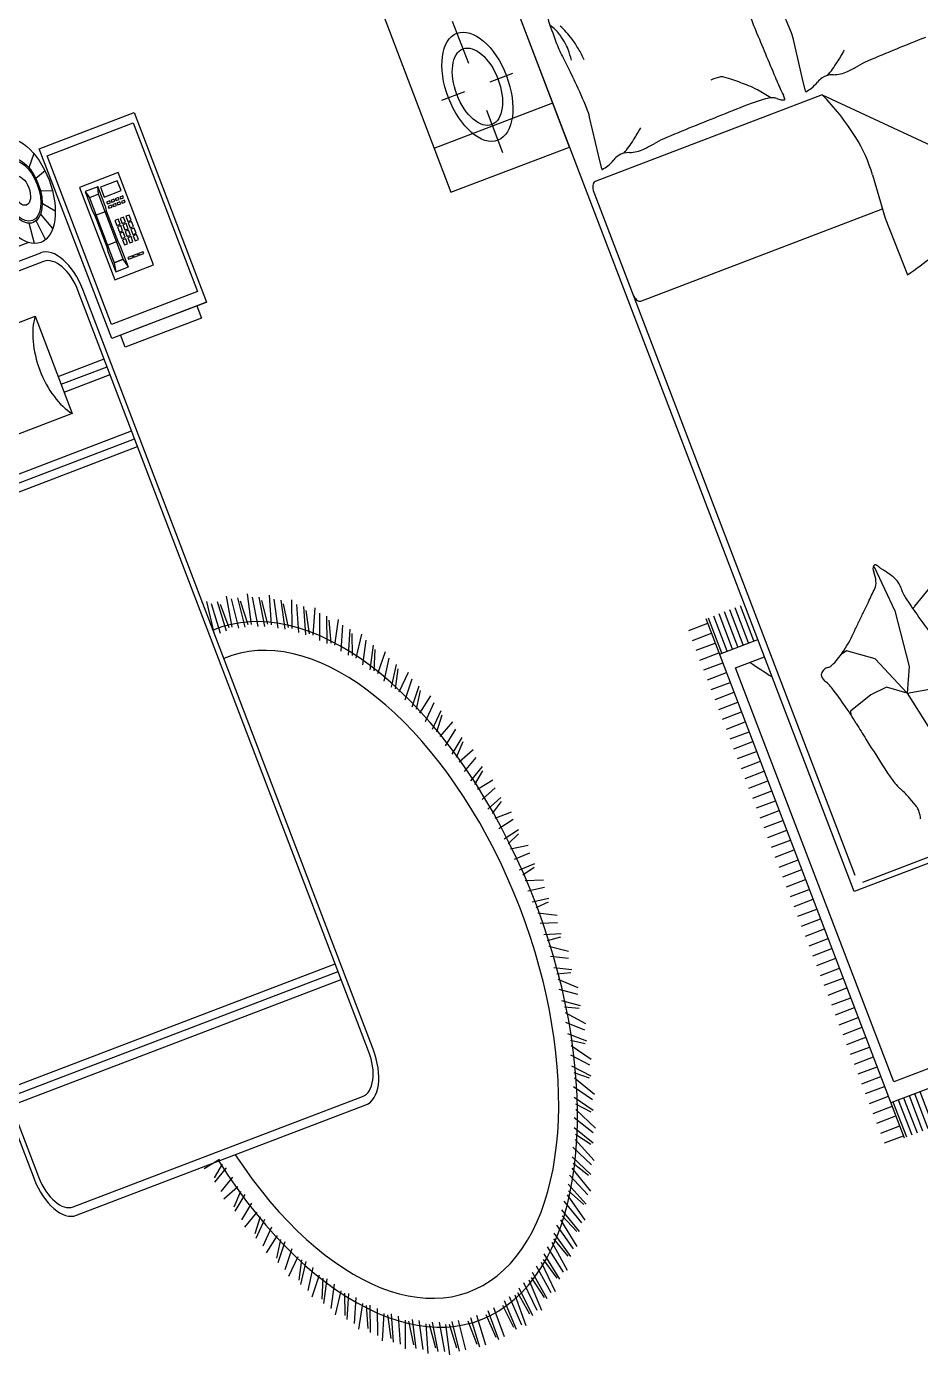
# Model space of a CAD drawing. Header units: inches. Extents: x -5597760 to 21122418, y -37133 to 23298423.
# Drawn here: x 912188 to 1968577, y 6305602 to 7895257 of the extents above; entities that cross this region are included whole.
import ezdxf

# ---------------------------------------------------------------- set-up
doc = ezdxf.new("R2010")
doc.units = ezdxf.units.IN
doc.header["$MEASUREMENT"] = 0
doc.styles.add('DIM_FONT', font='SIMPLEX.shx', dxfattribs={"width": 0.8})

# ---------------------------------------------------------------- blocks, each defined once
blk = doc.blocks.new('A$C78153961')
for p, q in [((1.9049, 2.2907), (1.9049, 2.7237)), ((1.9049, 2.7237), (2.3046, 2.7237)), ((1.8782, 2.7181), (1.8401, 2.6935)), ((1.9236, 2.3188), (1.9236, 2.7035)), ((1.9236, 2.7035), (2.2869, 2.7035)), ((2.2869, 2.7035), (2.2869, 2.3188)), ((1.8951, 2.6752), (1.8505, 2.6671)), ((1.8944, 2.6291), (1.8501, 2.6387)), ((1.876, 2.5868), (1.8388, 2.6126)), ((2.1622, 2.6159), (1.9992, 2.6159)), ((1.9992, 2.6159), (1.9992, 2.4051)), ((2.1622, 2.4051), (2.1622, 2.6159)), ((1.7539, 2.5385), (1.7634, 2.5828)), ((1.8, 2.5377), (1.7919, 2.5823)), ((1.8429, 2.5547), (1.8183, 2.5928)), ((2.0131, 2.6033), (2.0204, 2.5878)), ((2.0668, 2.6033), (2.0131, 2.6033)), ((2.0131, 2.6033), (2.0131, 2.56)), ((2.0589, 2.5878), (2.0204, 2.5878)), ((2.0589, 2.5878), (2.0204, 2.5878)), ((2.0204, 2.5878), (2.0204, 2.4395)), ((2.0589, 2.5878), (2.0668, 2.6033)), ((2.0589, 2.4395), (2.0589, 2.5878)), ((2.0668, 2.56), (2.0668, 2.6037)), ((2.1471, 2.6005), (2.0761, 2.6005)), ((2.0761, 2.6005), (2.0761, 2.578)), ((2.1471, 2.578), (2.1471, 2.6005)), ((2.0131, 2.56), (2.0156, 2.5487)), ((2.0668, 2.56), (2.0636, 2.5487)), ((2.0761, 2.578), (2.1471, 2.578)), ((2.0905, 2.5661), (2.0778, 2.5661)), ((2.0778, 2.5661), (2.0778, 2.5618)), ((2.0778, 2.5618), (2.0905, 2.5618)), ((2.0905, 2.5562), (2.0778, 2.5562)), ((2.0778, 2.5562), (2.0778, 2.5519)), ((2.0778, 2.5519), (2.0905, 2.5519)), ((2.0905, 2.5618), (2.0905, 2.5661)), ((2.0905, 2.5519), (2.0905, 2.5562)), ((2.1089, 2.5661), (2.0961, 2.5661)), ((2.0961, 2.5661), (2.0961, 2.5618)), ((2.0961, 2.5618), (2.1089, 2.5618)), ((2.1089, 2.5562), (2.0961, 2.5562)), ((2.0961, 2.5562), (2.0961, 2.5519)), ((2.0961, 2.5519), (2.1089, 2.5519)), ((2.1089, 2.5618), (2.1089, 2.5661)), ((2.1089, 2.5519), (2.1089, 2.5562)), ((2.1272, 2.5661), (2.1145, 2.5661)), ((2.1145, 2.5661), (2.1145, 2.5618)), ((2.1145, 2.5618), (2.1272, 2.5618)), ((2.1272, 2.5562), (2.1145, 2.5562)), ((2.1145, 2.5562), (2.1145, 2.5519)), ((2.1145, 2.5519), (2.1272, 2.5519)), ((2.1272, 2.5618), (2.1272, 2.5661)), ((2.1272, 2.5519), (2.1272, 2.5562)), ((2.1456, 2.5661), (2.1329, 2.5661)), ((2.1329, 2.5661), (2.1329, 2.5618)), ((2.1329, 2.5618), (2.1456, 2.5618)), ((2.1456, 2.5562), (2.1329, 2.5562)), ((2.1329, 2.5562), (2.1329, 2.5519)), ((2.1329, 2.5519), (2.1456, 2.5519)), ((2.1456, 2.5618), (2.1456, 2.5661)), ((2.1456, 2.5519), (2.1456, 2.5562)), ((0.572, 2.5452), (1.7326, 2.5452)), ((2.0156, 2.5487), (2.0156, 2.4765)), ((2.0589, 2.5478), (2.0204, 2.5478)), ((2.0636, 2.5487), (2.0636, 2.4778)), ((2.0965, 2.5232), (2.0827, 2.5232)), ((2.0827, 2.5232), (2.0827, 2.5115)), ((2.0965, 2.5115), (2.0965, 2.5232)), ((2.1191, 2.5232), (2.1053, 2.5232)), ((2.1053, 2.5232), (2.1053, 2.5115)), ((2.1191, 2.5115), (2.1191, 2.5232)), ((2.1424, 2.5232), (2.1286, 2.5232)), ((2.1286, 2.5232), (2.1286, 2.5115)), ((2.1424, 2.5115), (2.1424, 2.5232)), ((1.7623, 2.515), (0.5423, 2.515)), ((1.7623, 2.4958), (0.5423, 2.4958)), ((2.0827, 2.5115), (2.0965, 2.5115)), ((2.0965, 2.5084), (2.0827, 2.5084)), ((2.0827, 2.5084), (2.0827, 2.4967)), ((2.0827, 2.4967), (2.0965, 2.4967)), ((2.0965, 2.4935), (2.0827, 2.4935)), ((2.0827, 2.4935), (2.0827, 2.4819)), ((2.0965, 2.4967), (2.0965, 2.5084)), ((2.0965, 2.4819), (2.0965, 2.4935)), ((2.1053, 2.5115), (2.1191, 2.5115)), ((2.1191, 2.5084), (2.1053, 2.5084)), ((2.1053, 2.5084), (2.1053, 2.4967)), ((2.1053, 2.4967), (2.1191, 2.4967)), ((2.1191, 2.4935), (2.1053, 2.4935)), ((2.1053, 2.4935), (2.1053, 2.4819)), ((2.1191, 2.4967), (2.1191, 2.5084)), ((2.1191, 2.4819), (2.1191, 2.4935)), ((2.1286, 2.5115), (2.1424, 2.5115)), ((2.1424, 2.5084), (2.1286, 2.5084)), ((2.1286, 2.5084), (2.1286, 2.4967)), ((2.1286, 2.4967), (2.1424, 2.4967)), ((2.1424, 2.4935), (2.1286, 2.4935)), ((2.1286, 2.4935), (2.1286, 2.4819)), ((2.1424, 2.4967), (2.1424, 2.5084)), ((2.1424, 2.4819), (2.1424, 2.4935)), ((2.0156, 2.4765), (2.0131, 2.4669)), ((2.0131, 2.4669), (2.0131, 2.4202)), ((2.0204, 2.4799), (2.0589, 2.4799)), ((2.0636, 2.4778), (2.0668, 2.4669)), ((2.0668, 2.4197), (2.0668, 2.4669)), ((2.0827, 2.4819), (2.0965, 2.4819)), ((2.0965, 2.4787), (2.0827, 2.4787)), ((2.0827, 2.4787), (2.0827, 2.4671)), ((2.0827, 2.4671), (2.0965, 2.4671)), ((2.0965, 2.4671), (2.0965, 2.4787)), ((2.1053, 2.4819), (2.1191, 2.4819)), ((2.1191, 2.4787), (2.1053, 2.4787)), ((2.1053, 2.4787), (2.1053, 2.4671)), ((2.1053, 2.4671), (2.1191, 2.4671)), ((2.1191, 2.4671), (2.1191, 2.4787)), ((2.1286, 2.4819), (2.1424, 2.4819)), ((2.1424, 2.4787), (2.1286, 2.4787)), ((2.1286, 2.4787), (2.1286, 2.4671)), ((2.1286, 2.4671), (2.1424, 2.4671)), ((2.1424, 2.4671), (2.1424, 2.4787)), ((2.0204, 2.4395), (2.0131, 2.4202)), ((2.0589, 2.4395), (2.0204, 2.4395)), ((2.0204, 2.4395), (2.0589, 2.4395)), ((2.0668, 2.4202), (2.0589, 2.4395)), ((2.0973, 2.4395), (2.0774, 2.4395)), ((2.0774, 2.4395), (2.0774, 2.4356)), ((2.0973, 2.4356), (2.0973, 2.4395)), ((2.1198, 2.4395), (2.0999, 2.4395)), ((2.0999, 2.4395), (2.0999, 2.4356)), ((2.1198, 2.4356), (2.1198, 2.4395)), ((2.1423, 2.4395), (2.1225, 2.4395)), ((2.1225, 2.4395), (2.1225, 2.4356)), ((2.1423, 2.4356), (2.1423, 2.4395)), ((0.4371, 2.4099), (0.4371, 0.675)), ((0.4564, 2.4099), (0.4564, 0.675)), ((1.8482, 0.675), (1.8482, 2.4099)), ((1.8675, 0.675), (1.8675, 2.4099)), ((2.0131, 2.4202), (2.0668, 2.4202)), ((2.0774, 2.4356), (2.0973, 2.4356)), ((2.0999, 2.4356), (2.1198, 2.4356)), ((2.1225, 2.4356), (2.1423, 2.4356)), ((1.2139, 2.3929), (1.654, 2.3929)), ((1.654, 2.3929), (1.654, 2.1708)), ((1.9992, 2.4051), (2.1622, 2.4051)), ((2.2869, 2.3188), (1.9236, 2.3188)), ((2.3046, 2.2907), (1.9049, 2.2907)), ((1.654, 2.2557), (1.8482, 2.2557)), ((1.654, 2.2377), (1.8482, 2.2377)), ((1.654, 2.2197), (1.8482, 2.2197)), ((1.654, 2.1708), (1.2139, 2.1708)), ((0.4564, 2.0913), (1.8482, 2.0913)), ((0.4564, 2.0733), (1.8482, 2.0733)), ((0.4564, 2.0553), (1.8482, 2.0553)), ((1.8831, 1.694), (1.8671, 1.6261)), ((1.8981, 1.6863), (1.8897, 1.6207)), ((1.9234, 1.6859), (1.915, 1.6204)), ((1.9297, 1.6785), (1.929, 1.6253)), ((1.964, 1.6901), (1.9416, 1.6239)), ((1.9782, 1.6809), (1.9636, 1.6165)), ((2.0033, 1.6782), (1.9887, 1.6138)), ((2.0089, 1.6702), (2.0032, 1.6173)), ((2.0441, 1.6784), (2.0155, 1.6147)), ((2.0574, 1.668), (2.0368, 1.6052)), ((2.0821, 1.6629), (2.0615, 1.6002)), ((2.087, 1.6544), (2.0762, 1.6023)), ((2.1228, 1.6593), (2.0883, 1.5986)), ((2.135, 1.6476), (2.1085, 1.5871)), ((2.1591, 1.6402), (2.1326, 1.5797)), ((2.1632, 1.6313), (2.1475, 1.5804)), ((2.1993, 1.6327), (2.1592, 1.5755)), ((2.2103, 1.6199), (2.1782, 1.5622)), ((2.2336, 1.6102), (2.2015, 1.5525)), ((2.2368, 1.601), (2.2164, 1.5518)), ((2.2729, 1.599), (2.2275, 1.5459)), ((2.2827, 1.5852), (2.2452, 1.5308)), ((2.305, 1.5733), (2.2675, 1.519)), ((2.3072, 1.5638), (2.2822, 1.5168)), ((2.343, 1.5584), (2.2928, 1.5099)), ((2.3514, 1.5437), (2.3089, 1.4932)), ((2.3725, 1.5298), (2.33, 1.4793)), ((2.3738, 1.5201), (2.3445, 1.4757)), ((2.4089, 1.5113), (2.3543, 1.4678)), ((2.4159, 1.496), (2.3688, 1.4496)), ((2.4355, 1.4801), (2.3884, 1.4338)), ((2.4359, 1.4703), (2.4025, 1.4289)), ((2.47, 1.4582), (2.4115, 1.4201)), ((2.4755, 1.4423), (2.4242, 1.4006)), ((2.4936, 1.4246), (2.4423, 1.383)), ((2.4931, 1.4148), (2.4558, 1.3768)), ((2.5258, 1.3996), (2.464, 1.3672)), ((2.5298, 1.3831), (2.4748, 1.3466)), ((2.5461, 1.3639), (2.4911, 1.3273)), ((2.5446, 1.3542), (2.504, 1.3198)), ((2.5758, 1.3359), (2.5111, 1.3095)), ((2.5782, 1.3191), (2.5199, 1.288)), ((2.5926, 1.2984), (2.5343, 1.2672)), ((2.5902, 1.2889), (2.5464, 1.2586)), ((2.6195, 1.2677), (2.5526, 1.2476)), ((2.6203, 1.2508), (2.5593, 1.2253)), ((2.6326, 1.2288), (2.5717, 1.2033)), ((2.6294, 1.2196), (2.5829, 1.1935)), ((2.6565, 1.1957), (2.588, 1.182)), ((2.6557, 1.1788), (2.5926, 1.1592)), ((2.6659, 1.1557), (2.6028, 1.1361)), ((2.6618, 1.1468), (2.6131, 1.1253)), ((2.6865, 1.1205), (2.617, 1.1134)), ((2.6841, 1.1037), (2.6194, 1.0902)), ((2.6921, 1.0798), (2.6274, 1.0663)), ((2.6871, 1.0713), (2.6366, 1.0546)), ((2.7092, 1.0428), (2.6394, 1.0423)), ((2.7052, 1.0263), (2.6396, 1.019)), ((2.7109, 1.0017), (2.6452, 0.9944)), ((2.7052, 0.9938), (2.6533, 0.9819)), ((2.7189, 0.9472), (2.6529, 0.9462)), ((2.7244, 0.9632), (2.6549, 0.9694)), ((2.7222, 0.9222), (2.6562, 0.9212)), ((2.7158, 0.9149), (2.663, 0.908)), ((2.732, 0.8826), (2.6634, 0.8954)), ((0.4564, 0.8743), (1.8482, 0.8743)), ((2.725, 0.8672), (2.6592, 0.8725)), ((0.4564, 0.8563), (1.8482, 0.8563)), ((0.4564, 0.8383), (1.8482, 0.8383)), ((2.7259, 0.842), (2.6601, 0.8473)), ((2.7188, 0.8353), (2.6656, 0.8334)), ((2.732, 0.8016), (2.6648, 0.8208)), ((2.7235, 0.787), (2.6584, 0.7985)), ((2.722, 0.7618), (2.6569, 0.7733)), ((2.7242, 0.721), (2.6592, 0.7465)), ((2.7143, 0.7558), (2.6611, 0.759)), ((2.7143, 0.7073), (2.6507, 0.7249)), ((2.7105, 0.6823), (2.6468, 0.7)), ((2.7087, 0.6415), (2.6465, 0.6731)), ((2.7022, 0.6771), (2.6496, 0.6853)), ((2.6977, 0.6288), (2.636, 0.6524)), ((2.6914, 0.6043), (2.6297, 0.6279)), ((2.6827, 0.5999), (2.6311, 0.6131)), ((0.5423, 0.5891), (1.7623, 0.5891)), ((2.6736, 0.5522), (2.6144, 0.5816)), ((2.6858, 0.5639), (2.6269, 0.6012)), ((0.5423, 0.5698), (1.7623, 0.5698)), ((1.0777, 0.5658), (1.1471, 0.5729)), ((1.0983, 0.5305), (1.1614, 0.5501)), ((1.1024, 0.5394), (1.1511, 0.5609)), ((2.6651, 0.5285), (2.6059, 0.5578)), ((1.1085, 0.5075), (1.1716, 0.5271)), ((2.6557, 0.4887), (2.6005, 0.5315)), ((2.6559, 0.5249), (2.6059, 0.5429)), ((1.1077, 0.4906), (1.1761, 0.5043)), ((1.1348, 0.4667), (1.1812, 0.4927)), ((2.6316, 0.4555), (2.5755, 0.4903)), ((2.6424, 0.4783), (2.5862, 0.5131)), ((1.1315, 0.4575), (1.1925, 0.4829)), ((1.1439, 0.4355), (1.2048, 0.4609)), ((2.6185, 0.4168), (2.5676, 0.4646)), ((2.6222, 0.4528), (2.5741, 0.4755)), ((1.1447, 0.4186), (1.2115, 0.4387)), ((2.6042, 0.4077), (2.5517, 0.4477)), ((1.1716, 0.3879), (1.2298, 0.419)), ((1.174, 0.3974), (1.2177, 0.4277)), ((2.5746, 0.3487), (2.5285, 0.4012)), ((2.5817, 0.3842), (2.536, 0.4114)), ((2.5914, 0.386), (2.5388, 0.426)), ((1.186, 0.3671), (1.2442, 0.3983)), ((1.1884, 0.3504), (1.253, 0.3768)), ((2.5596, 0.341), (2.5111, 0.3858)), ((1.2181, 0.3224), (1.2731, 0.3589)), ((1.2195, 0.3321), (1.2602, 0.3664)), ((2.5349, 0.3197), (2.492, 0.3512)), ((2.5447, 0.3206), (2.4962, 0.3655)), ((1.2344, 0.3031), (1.2894, 0.3397)), ((1.2384, 0.2867), (1.3002, 0.3191)), ((2.5088, 0.2789), (2.4648, 0.3281)), ((2.5245, 0.2852), (2.4836, 0.3417)), ((1.2706, 0.2616), (1.3219, 0.3033)), ((1.2711, 0.2714), (1.3083, 0.3095)), ((2.4685, 0.2266), (2.4332, 0.2868)), ((2.4822, 0.2601), (2.4424, 0.2954)), ((2.492, 0.26), (2.448, 0.3093)), ((1.2886, 0.244), (1.3399, 0.2856)), ((1.2942, 0.228), (1.3527, 0.2662)), ((2.4523, 0.2219), (2.4132, 0.2751)), ((1.3282, 0.2159), (1.3617, 0.2573)), ((1.3286, 0.2061), (1.3757, 0.2524)), ((1.3483, 0.1903), (1.3954, 0.2366)), ((2.4073, 0.1737), (2.3778, 0.237)), ((2.4241, 0.2056), (2.3878, 0.2446)), ((2.4338, 0.2047), (2.3947, 0.2579)), ((1.3553, 0.1749), (1.4099, 0.2184)), ((1.3904, 0.1661), (1.4197, 0.2105)), ((1.3917, 0.1564), (1.4342, 0.207)), ((2.3706, 0.1551), (2.3367, 0.2118)), ((2.3907, 0.1705), (2.3568, 0.2272)), ((1.4128, 0.1425), (1.4552, 0.1931)), ((1.4212, 0.1279), (1.4714, 0.1764)), ((2.3244, 0.1252), (2.2961, 0.1848)), ((2.3413, 0.1268), (2.318, 0.1926)), ((2.361, 0.157), (2.3287, 0.1993)), ((1.4569, 0.1224), (1.4819, 0.1694)), ((1.4592, 0.1129), (1.4967, 0.1673)), ((1.4815, 0.1011), (1.519, 0.1555)), ((2.2542, 0.0864), (2.2316, 0.1485)), ((2.2711, 0.0864), (2.2542, 0.1541)), ((2.2936, 0.1146), (2.2654, 0.1597)), ((2.303, 0.1118), (2.2747, 0.1714)), ((1.4913, 0.0873), (1.5367, 0.1404)), ((1.5274, 0.0853), (1.5478, 0.1345)), ((1.5305, 0.076), (1.5627, 0.1337)), ((1.5538, 0.0664), (1.586, 0.1241)), ((2.1805, 0.0544), (2.164, 0.1184)), ((2.1974, 0.0528), (2.187, 0.1219)), ((2.2225, 0.0788), (2.1988, 0.1264)), ((2.2316, 0.0751), (2.209, 0.1372)), ((1.5649, 0.0536), (1.605, 0.1107)), ((1.601, 0.055), (1.6167, 0.1059)), ((1.605, 0.0461), (1.6316, 0.1066)), ((1.6292, 0.0387), (1.6557, 0.0992)), ((1.6414, 0.027), (1.6759, 0.0877)), ((1.6821, 0.0233), (1.7027, 0.0861)), ((2.0799, 0.0228), (2.0695, 0.0881)), ((2.1042, 0.0296), (2.0938, 0.0949)), ((2.1208, 0.0264), (2.117, 0.0961)), ((2.1483, 0.0499), (2.1292, 0.0995)), ((2.157, 0.0453), (2.1405, 0.1093)), ((1.6772, 0.0319), (1.688, 0.084)), ((1.7068, 0.0183), (1.7274, 0.081)), ((1.7201, 0.0078), (1.7486, 0.0715)), ((1.7552, 0.0161), (1.761, 0.069)), ((1.7609, 0.008), (1.7755, 0.0725)), ((1.786, 0.0053), (1.8006, 0.0698)), ((1.8344, 0.0077), (1.8351, 0.061)), ((1.8408, 0.0003), (1.8492, 0.0658)), ((1.866, 0), (1.8744, 0.0655)), ((1.9141, 0.007), (1.9097, 0.06)), ((1.9211, 0.0002), (1.9232, 0.0662)), ((1.9463, 0.0023), (1.9484, 0.0683)), ((1.9934, 0.0138), (1.984, 0.0662)), ((2.0011, 0.0077), (1.9969, 0.0737)), ((2.0259, 0.0122), (2.0217, 0.0781)), ((2.0421, 0.0074), (2.045, 0.0772)), ((2.0717, 0.0282), (2.0574, 0.0794))]:
    blk.add_line(p, q)
at = {"linetype": 'Continuous'}
for p, q in [((2.3046, 2.7237), (2.3046, 2.2907)), ((1.9421, 2.2627), (1.9421, 2.2907)), ((2.001, 2.2907), (2.3046, 2.2907)), ((2.2635, 2.2907), (2.2635, 2.2627)), ((2.2635, 2.2627), (1.9421, 2.2627))]:
    blk.add_line(p, q, dxfattribs=at)
for radius in [0.1182, 0.0729, 0.0684, 0.0328]:
    blk.add_circle((1.7788, 2.654), radius)
for centre, radius, start, end in [((1.7623, 2.4099), 0.1052, 0, 90), ((1.7623, 2.4099), 0.0859, 0, 90), ((1.7303, 2.2818), 0.1347, 124.5027, 235.4973), ((1.8821, 0.8431), 0.7889, 200.2689, 91.0624), ((1.8821, 0.8431), 0.7243, 202.1706, 91.1573), ((0.5423, 0.675), 0.1052, 180, 270), ((0.5423, 0.675), 0.0859, 180, 270), ((1.7623, 0.675), 0.0859, 270, 0)]:
    blk.add_arc(centre, radius, start, end)
blk.add_arc((1.7623, 0.675), 0.1052, 270, 0, dxfattribs=at)
blk = doc.blocks.new('A$C4F634EDD')
for p, q in [((0, 2.6295), (0, 2.2295)), ((0.5, 0.5295), (0.5, 2.6295)), ((0.5, 2.2295), (0.5, 2.6295)), ((0.2457, 2.5697), (0.2457, 2.4733)), ((0.0957, 2.4197), (0.192, 2.4197)), ((0.2994, 2.4197), (0.3957, 2.4197)), ((0.2457, 2.366), (0.2457, 2.2697)), ((0, 2.3301), (0.5, 2.3301)), ((0.5953, 2.1912), (0.616, 2.2738)), ((1.4546, 2.1912), (1.4752, 2.2738)), ((0, 2.2295), (0.5, 2.2295)), ((0.5878, 2.1612), (0.5953, 2.1912)), ((1.4471, 2.1612), (1.4546, 2.1912)), ((0.5258, 2.121), (0.5258, 0.5617)), ((1.5035, 2.141), (0.5458, 2.141)), ((1.5035, 2.141), (2.2716, 1.7136)), ((1.576, 1.9433), (1.5624, 1.8479)), ((0.5458, 1.8684), (1.5653, 1.8684)), ((1.5624, 1.8479), (1.5641, 1.7178)), ((0.2586, 1.1753), (0.3386, 1.1753)), ((0.3386, 0), (0.3386, 1.1852)), ((0.3486, 1.1052), (0.3486, 1.1852)), ((0.3711, 1.1052), (0.3711, 1.1852)), ((0.3936, 1.1052), (0.3936, 1.1852)), ((0.4161, 1.1052), (0.4161, 1.1852)), ((0.4386, 1.1052), (0.4386, 1.1852)), ((0.4611, 1.1052), (0.4611, 1.1852)), ((0.4836, 1.1052), (0.4836, 1.1852)), ((0.2586, 1.1528), (0.3386, 1.1528)), ((1.031, 1.1612), (1.0448, 1.0581)), ((0.2586, 1.1303), (0.3386, 1.1303)), ((0.2586, 1.1078), (0.3386, 1.1078)), ((0.3386, 1.1052), (0.5, 1.1052)), ((0.2586, 1.0853), (0.3386, 1.0853)), ((0.2586, 1.0628), (0.3386, 1.0628)), ((0.3786, 1.0652), (0.5, 1.0652)), ((0.3786, 0.12), (0.3786, 1.0652)), ((0.2586, 1.0403), (0.3386, 1.0403)), ((1.0448, 1.0581), (1.019, 0.936)), ((0.2586, 1.0178), (0.3386, 1.0178)), ((0.8108, 1.0151), (0.7868, 1.0117)), ((0.9054, 0.9773), (0.8108, 1.0151)), ((0.2586, 0.9953), (0.3386, 0.9953)), ((0.9743, 0.8845), (0.9054, 0.9773)), ((0.2586, 0.9728), (0.3386, 0.9728)), ((0.2586, 0.9503), (0.3386, 0.9503)), ((0.2586, 0.9278), (0.3386, 0.9278)), ((1.019, 0.936), (0.9743, 0.8845)), ((0.2586, 0.9053), (0.3386, 0.9053)), ((0.7403, 0.8913), (0.737, 0.8849)), ((0.8384, 0.9085), (0.7403, 0.8913)), ((0.9072, 0.912), (0.8384, 0.9085)), ((0.9743, 0.8845), (0.9072, 0.912)), ((0.2586, 0.8828), (0.3386, 0.8828)), ((0.2586, 0.8603), (0.3386, 0.8603)), ((0.9743, 0.8845), (1.0052, 0.802)), ((0.9743, 0.8845), (1.16, 0.8656)), ((0.2586, 0.8378), (0.3386, 0.8378)), ((0.2586, 0.8153), (0.3386, 0.8153)), ((0.2586, 0.7928), (0.3386, 0.7928)), ((0.2586, 0.7703), (0.3386, 0.7703)), ((0.2586, 0.7478), (0.3386, 0.7478)), ((0.2586, 0.7253), (0.3386, 0.7253)), ((0.2586, 0.7028), (0.3386, 0.7028)), ((0.2586, 0.6803), (0.3386, 0.6803)), ((0.2586, 0.6578), (0.3386, 0.6578)), ((0.2586, 0.6353), (0.3386, 0.6353)), ((0.2586, 0.6128), (0.3386, 0.6128)), ((0.2586, 0.5903), (0.3386, 0.5903)), ((0.2586, 0.5678), (0.3386, 0.5678)), ((0.2586, 0.5453), (0.3386, 0.5453)), ((0.2586, 0.5228), (0.3386, 0.5228)), ((2.3, 0.5295), (0.5, 0.5295)), ((0.5458, 0.5417), (2.2516, 0.5417)), ((0.2586, 0.5003), (0.3386, 0.5003)), ((0.2586, 0.4778), (0.3386, 0.4778)), ((0.2586, 0.4553), (0.3386, 0.4553)), ((0.2586, 0.4328), (0.3386, 0.4328)), ((0.2586, 0.4103), (0.3386, 0.4103)), ((0.2586, 0.3878), (0.3386, 0.3878)), ((0.2586, 0.3653), (0.3386, 0.3653)), ((0.2586, 0.3428), (0.3386, 0.3428)), ((0.2586, 0.3203), (0.3386, 0.3203)), ((0.2586, 0.2978), (0.3386, 0.2978)), ((0.2586, 0.2753), (0.3386, 0.2753)), ((0.2586, 0.2528), (0.3386, 0.2528)), ((0.2586, 0.2303), (0.3386, 0.2303)), ((0.2586, 0.2078), (0.3386, 0.2078)), ((0.2586, 0.1853), (0.3386, 0.1853)), ((0.2586, 0.1628), (0.3386, 0.1628)), ((0.2586, 0.1403), (0.3386, 0.1403)), ((0.2586, 0.1178), (0.3386, 0.1178)), ((2.4188, 0.12), (0.3786, 0.12)), ((0.2586, 0.0953), (0.3386, 0.0953)), ((0.2586, 0.0728), (0.3386, 0.0728)), ((2.4588, 0.08), (0.3386, 0.08)), ((0.3486, 0), (0.3486, 0.08)), ((0.3711, 0), (0.3711, 0.08)), ((0.3936, 0), (0.3936, 0.08)), ((0.4161, 0), (0.4161, 0.08)), ((0.4386, 0), (0.4386, 0.08)), ((0.4611, 0), (0.4611, 0.08)), ((0.2586, 0.0503), (0.3386, 0.0503)), ((0.2586, 0.0278), (0.3386, 0.0278)), ((0.2586, 0.0053), (0.3386, 0.0053))]:
    blk.add_line(p, q)
for radius in [0.1222, 0.0865]:
    blk.add_circle((0.2457, 2.4197), radius)
for centre, radius, start, end in [((1.0898, 2.4496), 0.4918, 173.7676, 180), ((0.5462, 2.4142), 0.0899, 41.4429, 53.7359), ((0.5741, 2.4389), 0.0526, 25.3551, 41.4429), ((0.5368, 2.3783), 0.1399, 27.3988, 45.0976), ((0.8019, 2.4496), 0.204, 180, 189.6844), ((0.4851, 2.3967), 0.1511, 21.8149, 25.3551), ((0.4345, 2.3765), 0.2056, 18.7799, 21.8149), ((0.576, 2.4246), 0.0562, 0, 18.7799), ((0.5368, 2.3783), 0.1399, 16.515, 27.3988), ((1.4703, 2.5637), 0.882, 189.6844, 192.1984), ((0.5406, 2.4246), 0.0915, 345.3149, 0), ((0.5368, 2.3783), 0.1399, 5.6311, 16.515), ((0.2982, 2.3103), 0.3171, 8.0051, 12.1984), ((-0.0401, 2.2627), 0.6588, 2.6649, 8.0051), ((0.8191, 2.2627), 0.6588, 2.6649, 8.0051), ((2.7128, 2.3859), 1.3652, 181.6331, 183.055), ((0.5503, 2.2902), 0.0677, 345.9548, 2.6649), ((14.9657, 3.0398), 13.6356, 183.05496, 183.50486), ((1.4096, 2.2902), 0.0677, 345.9548, 2.6649), ((1.1303, 1.9835), 0.2721, 85.9172, 93.5552), ((1.1455, 2.197), 0.058, 69.3257, 85.9172), ((0.9871, 1.7772), 0.5066, 65.6735, 69.3257), ((0.6058, 0.9338), 1.4323, 63.5015, 65.6735), ((0.473, 2.8815), 0.7387, 293.4844, 295.3111), ((1.1054, 1.9358), 0.3126, 57.865, 63.5015), ((1.3322, 2.8815), 0.7387, 293.4844, 295.3111), ((0.473, 2.8815), 0.7387, 287.1982, 289.428), ((0.473, 2.8815), 0.7387, 289.428, 291.6577), ((0.473, 2.8815), 0.7387, 291.6577, 293.4844), ((1.2012, -3.5404), 5.7185, 89.7135, 90.9704), ((1.224, 1.0141), 1.164, 86.426, 89.7135), ((0.8841, 1.5835), 0.7286, 54.1737, 57.865), ((1.6762, 2.2258), 0.3212, 183.5049, 189.9984), ((1.3322, 2.8815), 0.7387, 287.1982, 289.428), ((1.3322, 2.8815), 0.7387, 289.428, 291.6577), ((1.3322, 2.8815), 0.7387, 291.6577, 293.4844), ((0.5887, 2.1609), 0.000917, 165.9551, 274.0829), ((0.5695, 2.4301), 0.2708, 274.0829, 279.4841), ((0.5763, 2.3896), 0.2297, 279.4841, 287.3864), ((0.6807, 2.0561), 0.1197, 96.4341, 107.3864), ((0.6836, 2.0301), 0.1459, 78.4414, 96.4341), ((0.759, 2.3985), 0.2301, 258.4414, 272.7491), ((0.7026, 3.5718), 1.4048, 272.7491, 274.6176), ((0.9136, 0.9591), 1.2165, 92.6096, 94.6176), ((1.2501, -19.8405), 22.0183, 90.37908, 91.01965), ((1.2875, 2.0302), 0.1459, 77.131, 86.426), ((1.3099, 2.1283), 0.0453, 62.7159, 77.131), ((1.3658, 2.2367), 0.0767, 242.7159, 253.7788), ((1.3688, 2.247), 0.0875, 253.7788, 262.8796), ((1.3581, 2.1615), 0.00132, 262.8796, 343.3022), ((1.3409, 2.1667), 0.0193, 343.3022, 9.9984), ((1.448, 2.1609), 0.000917, 165.9551, 274.0829), ((1.4288, 2.4301), 0.2708, 274.0829, 279.4841), ((1.4355, 2.3896), 0.2297, 279.4841, 287.3864), ((1.5399, 2.0561), 0.1197, 96.4341, 107.3864), ((1.5429, 2.0301), 0.1459, 78.4414, 96.4341), ((1.6182, 2.3985), 0.2301, 258.4414, 272.7491), ((1.5619, 3.5718), 1.4048, 272.7491, 274.6176), ((1.7729, 0.9591), 1.2165, 92.6096, 94.6176), ((2.1093, -19.8405), 22.0183, 90.37908, 91.01965), ((0.5458, 2.121), 0.02, 90, 180), ((1.2147, 1.9017), 0.3751, 20.1488, 39.6445), ((1.3977, 1.9688), 0.1801, 351.8644, 20.1488), ((0.5458, 1.8884), 0.02, 180, 270), ((1.0582, 5.4638), 3.7801, 277.692, 279.495), ((0.9863, 1.1494), 0.0359, 297.2902, 3.2455), ((1.0348, 1.1521), 0.0127, 51.1864, 183.2455), ((0.9991, 1.1077), 0.0697, 45.8726, 51.1864), ((1.0791, 1.1902), 0.0452, 225.8726, 232.4713), ((1.2846, 1.4577), 0.3825, 232.4713, 233.7837), ((0.6683, 0.6162), 0.6605, 52.7849, 53.7837), ((0.9362, 0.9689), 0.2176, 46.4776, 52.7849), ((1.0327, 1.0706), 0.0774, 35.8936, 46.4776), ((1.8575, -0.7096), 2.0162, 116.4147, 117.4999), ((-0.4173, 3.8699), 3.0972, 296.4147, 297.2902), ((1.0771, 1.1027), 0.0226, 351.9508, 35.8936), ((1.1449, 1.0931), 0.0458, 171.9508, 202.4162), ((0.2266, 4.0657), 3.145, 286.6085, 289.0836), ((-1.8336, 6.2238), 5.8383, 297.49208, 297.84822), ((3.744, -4.3336), 6.1019, 117.49986, 117.84822), ((2.032, 1.4591), 1.0054, 202.4162, 205.0529), ((0.5736, 1.5979), 0.6236, 290.7486, 297.4921), ((1.0922, 1.1636), 0.1166, 280.7366, 286.6085), ((2.6493, 1.7476), 1.6868, 205.0529, 207.0884), ((0.6422, 1.4168), 0.43, 282.6252, 290.7486), ((0.6894, 0.9832), 0.0058, 121.6917, 179.0386), ((0.7004, 0.983), 0.0168, 179.0386, 229.4914), ((0.7131, 0.9448), 0.0509, 103.0402, 121.6917), ((0.7152, 0.9361), 0.0599, 86.6119, 103.0402), ((0.7224, 1.0587), 0.063, 266.6119, 282.6252), ((0.6405, 0.9128), 0.0755, 26.3332, 49.4914), ((-1.6775, -0.2344), 2.6619, 25.1732, 26.3332), ((0.5689, 0.8213), 0.1798, 20.7081, 25.1732), ((0.2268, 0.692), 0.5454, 18.2369, 20.7081), ((2.3102, 1.3785), 1.6481, 198.2369, 199.6584), ((2.6444, 1.4979), 2.003, 199.6584, 202.2355), ((0.9722, 0.8143), 0.1965, 202.2355, 210.4694), ((0.8727, 0.7557), 0.081, 210.4694, 224.0964), ((0.6752, 0.5644), 0.194, 35.3015, 44.0964), ((0.5462, 0.4731), 0.352, 31.2138, 35.3015), ((0.8372, 0.6345), 0.0142, 310.9751, 353.9885), ((0.8136, 0.6351), 0.0393, 18.9668, 31.2138), ((0.8364, 0.6429), 0.0153, 1.6673, 18.9668), ((0.7746, 0.6411), 0.0771, 353.9885, 1.6673)]:
    blk.add_arc(centre, radius, start, end)
blk.add_open_spline([(0.4393, 1.0652), (0.4595, 1.05), (0.4798, 1.0348), (0.5, 1.0195)], degree=3)
at = {"style": 'DIM_FONT', "width": 0.8, "flags": 9}
for tag, p in [('YSIZE', (0.5, 2.6295)), ('XSIZE', (0.5, 2.6295)), ('XSIZE', (2.2985, 2.6295)), ('YSIZE', (2.2985, 2.6295))]:
    blk.add_attdef(tag, p, '', height=0.0005, dxfattribs=at)
blk = doc.blocks.new('01-01-cad-blocks-net-beds')
at = {"xscale": 1000, "yscale": 1000, "zscale": 1000}
for name, p in [('A$C78153961', (10178.5, 9733.9)), ('A$C4F634EDD', (13537.5, 9828.2))]:
    blk.add_blockref(name, p, dxfattribs=at)

msp = doc.modelspace()

# ---------------------------------------------------------------- block references
at = {"xscale": 300.1938731896516, "yscale": 554.7683964805537, "zscale": 300.1938731896516, "rotation": 20.89932353322971}
msp.add_blockref('01-01-cad-blocks-net-beds', (3466.3, 689.2), dxfattribs=at)

doc.saveas('drawing.dxf')
